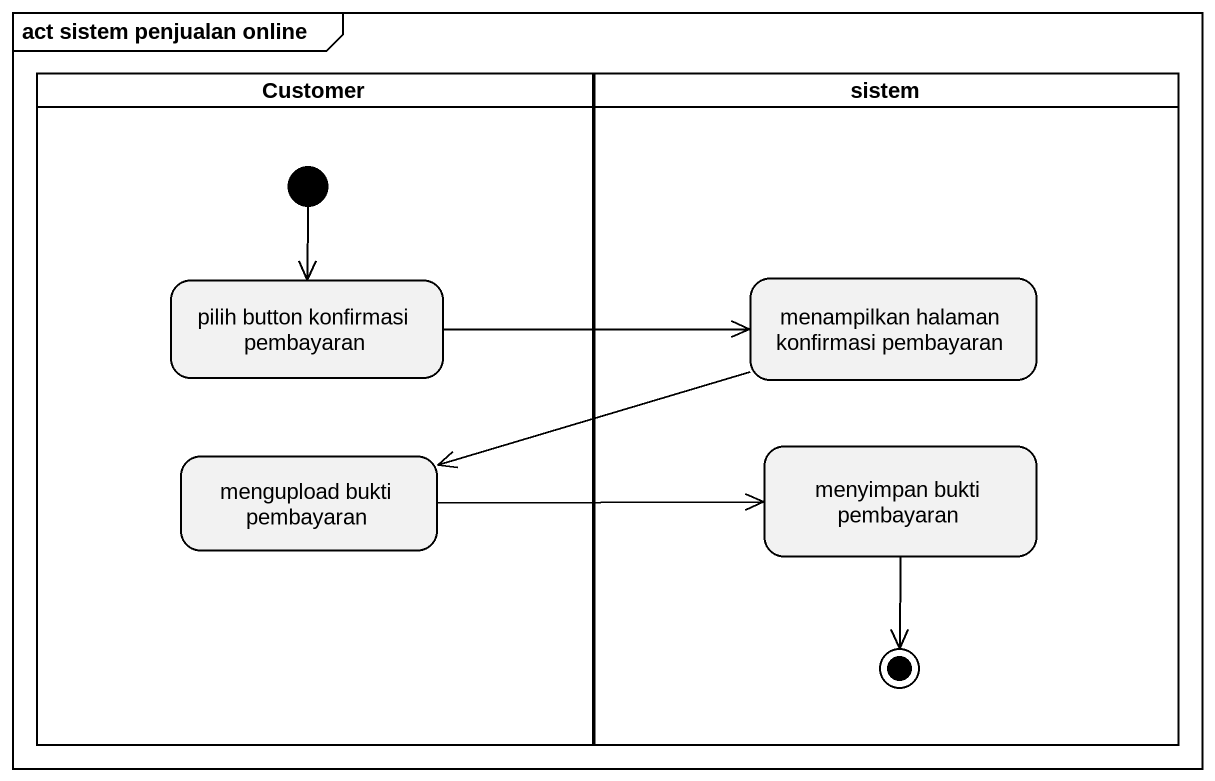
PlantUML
@startuml
mainframe act sistem penjualan online
hide empty description
state Customer <<partition>> {
  state "pilih button konfirmasi pembayaran" as pilih_button_konfirmasi
  state "mengupload bukti pembayaran" as mengupload_bukti_pembayaran
  [*] --> pilih_button_konfirmasi
}
state sistem <<partition>> {
  state "menampilkan halaman konfirmasi pembayaran" as menampilkan_halaman
  state "menyimpan bukti pembayaran" as menyimpan_bukti_pembayaran
  menyimpan_bukti_pembayaran --> [*]
}
pilih_button_konfirmasi -right-> menampilkan_halaman
menampilkan_halaman -left-> mengupload_bukti_pembayaran
mengupload_bukti_pembayaran -right-> menyimpan_bukti_pembayaran
@enduml
